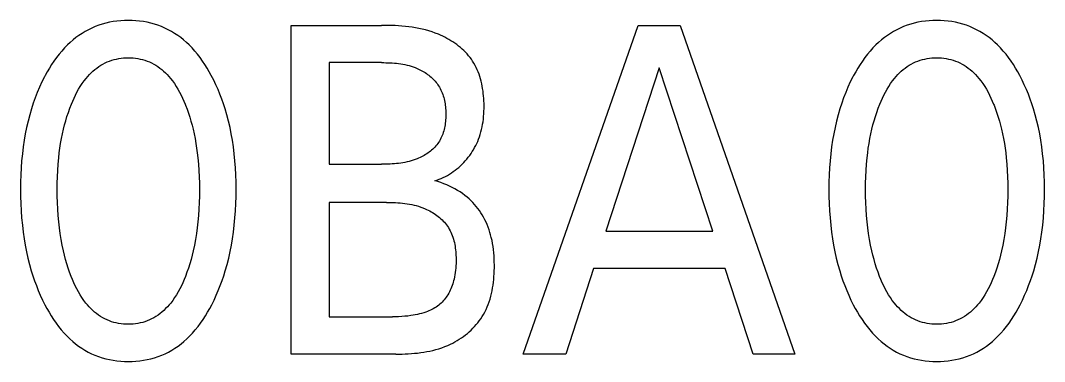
# Model space of a CAD drawing. Extents: x 0 to 420, y 0 to 297.
# Drawn here: x 163.47 to 168.76, y 185.57 to 187.33 of the extents above; entities that cross this region are included whole.
import ezdxf

# ---------------------------------------------------------------- set-up
doc = ezdxf.new("R2010")
doc.units = 0
doc.header["$LTSCALE"] = 23.1
doc.layers.add('10000_FRONT', color=7, linetype='CONTINUOUS')

msp = doc.modelspace()

# ---------------------------------------------------------------- linework, layer by layer
at = {"layer": '10000_FRONT', "color": 7, "linetype": 'CONTINUOUS'}
for p, q in [((163.9144, 187.3201), (163.8957, 187.315)), ((163.9333, 187.3244), (163.9144, 187.3201)), ((163.9525, 187.3278), (163.9333, 187.3244)), ((163.9717, 187.3305), (163.9525, 187.3278)), ((163.9911, 187.3323), (163.9717, 187.3305)), ((164.0106, 187.3335), (163.9911, 187.3323)), ((164.0301, 187.3338), (164.0106, 187.3335)), ((164.0497, 187.3335), (164.0301, 187.3338)), ((164.0692, 187.3324), (164.0497, 187.3335)), ((164.0887, 187.3305), (164.0692, 187.3324)), ((164.108, 187.3278), (164.0887, 187.3305)), ((164.1272, 187.3244), (164.108, 187.3278)), ((164.1462, 187.3201), (164.1272, 187.3244)), ((164.1649, 187.315), (164.1462, 187.3201)), ((168.0917, 187.3201), (168.073, 187.315)), ((168.1106, 187.3244), (168.0917, 187.3201)), ((168.1297, 187.3278), (168.1106, 187.3244)), ((168.149, 187.3305), (168.1297, 187.3278)), ((168.1684, 187.3323), (168.149, 187.3305)), ((168.1879, 187.3335), (168.1684, 187.3323)), ((168.2074, 187.3338), (168.1879, 187.3335)), ((168.227, 187.3335), (168.2074, 187.3338)), ((168.2465, 187.3324), (168.227, 187.3335)), ((168.266, 187.3305), (168.2465, 187.3324)), ((168.2853, 187.3278), (168.266, 187.3305)), ((168.3045, 187.3244), (168.2853, 187.3278)), ((168.3235, 187.3201), (168.3045, 187.3244)), ((168.3422, 187.315), (168.3235, 187.3201)), ((163.7911, 187.2671), (163.7752, 187.2564)), ((163.8075, 187.277), (163.7911, 187.2671)), ((163.8244, 187.2862), (163.8075, 187.277)), ((163.8415, 187.2946), (163.8244, 187.2862)), ((163.8591, 187.3022), (163.8415, 187.2946)), ((163.8772, 187.3091), (163.8591, 187.3022)), ((163.8957, 187.315), (163.8772, 187.3091)), ((164.1834, 187.3091), (164.1649, 187.315)), ((164.2016, 187.3022), (164.1834, 187.3091)), ((164.2192, 187.2946), (164.2016, 187.3022)), ((164.2364, 187.2862), (164.2192, 187.2946)), ((164.2532, 187.277), (164.2364, 187.2862)), ((164.2696, 187.2671), (164.2532, 187.277)), ((164.2856, 187.2564), (164.2696, 187.2671)), ((164.8709, 185.6085), (164.8709, 187.3085)), ((164.8709, 187.3085), (165.3389, 187.3085)), ((165.3565, 187.3084), (165.3389, 187.3085)), ((165.374, 187.3082), (165.3565, 187.3084)), ((165.3916, 187.3077), (165.374, 187.3082)), ((165.4092, 187.307), (165.3916, 187.3077)), ((165.4268, 187.306), (165.4092, 187.307)), ((165.4444, 187.3047), (165.4268, 187.306)), ((165.462, 187.3031), (165.4444, 187.3047)), ((165.4795, 187.3011), (165.462, 187.3031)), ((165.497, 187.2987), (165.4795, 187.3011)), ((165.5144, 187.2959), (165.497, 187.2987)), ((165.5317, 187.2927), (165.5144, 187.2959)), ((165.5489, 187.289), (165.5317, 187.2927)), ((165.566, 187.2847), (165.5489, 187.289)), ((165.583, 187.28), (165.566, 187.2847)), ((165.5998, 187.2747), (165.583, 187.28)), ((165.6165, 187.2687), (165.5998, 187.2747)), ((165.6331, 187.2622), (165.6165, 187.2687)), ((166.0711, 185.6085), (166.6641, 187.3085)), ((166.6641, 187.3085), (166.8812, 187.3085)), ((166.8812, 187.3085), (167.4742, 185.6085)), ((167.9684, 187.2671), (167.9525, 187.2564)), ((167.9848, 187.277), (167.9684, 187.2671)), ((168.0016, 187.2862), (167.9848, 187.277)), ((168.0188, 187.2946), (168.0016, 187.2862)), ((168.0364, 187.3022), (168.0188, 187.2946)), ((168.0545, 187.3091), (168.0364, 187.3022)), ((168.073, 187.315), (168.0545, 187.3091)), ((168.3607, 187.3091), (168.3422, 187.315)), ((168.3789, 187.3022), (168.3607, 187.3091)), ((168.3965, 187.2946), (168.3789, 187.3022)), ((168.4137, 187.2862), (168.3965, 187.2946)), ((168.4305, 187.277), (168.4137, 187.2862)), ((168.4469, 187.2671), (168.4305, 187.277)), ((168.4629, 187.2564), (168.4469, 187.2671)), ((163.7301, 187.2206), (163.7161, 187.2075)), ((163.7446, 187.2331), (163.7301, 187.2206)), ((163.7597, 187.2451), (163.7446, 187.2331)), ((163.7752, 187.2564), (163.7597, 187.2451)), ((164.3011, 187.2451), (164.2856, 187.2564)), ((164.3161, 187.2331), (164.3011, 187.2451)), ((164.3306, 187.2206), (164.3161, 187.2331)), ((164.3446, 187.2075), (164.3306, 187.2206)), ((165.6441, 187.2574), (165.6331, 187.2622)), ((165.6551, 187.2524), (165.6441, 187.2574)), ((165.6659, 187.247), (165.6551, 187.2524)), ((165.6766, 187.2413), (165.6659, 187.247)), ((165.6872, 187.2354), (165.6766, 187.2413)), ((165.6976, 187.2292), (165.6872, 187.2354)), ((165.7078, 187.2226), (165.6976, 187.2292)), ((165.7178, 187.2158), (165.7078, 187.2226)), ((165.7276, 187.2088), (165.7178, 187.2158)), ((167.9074, 187.2206), (167.8934, 187.2075)), ((167.9219, 187.2331), (167.9074, 187.2206)), ((167.9369, 187.2451), (167.9219, 187.2331)), ((167.9525, 187.2564), (167.9369, 187.2451)), ((168.4784, 187.2451), (168.4629, 187.2564)), ((168.4934, 187.2331), (168.4784, 187.2451)), ((168.5079, 187.2206), (168.4934, 187.2331)), ((168.5219, 187.2075), (168.5079, 187.2206)), ((163.6862, 187.1758), (163.6722, 187.159)), ((163.7008, 187.1919), (163.6862, 187.1758)), ((163.7161, 187.2075), (163.7008, 187.1919)), ((164.3599, 187.1919), (164.3446, 187.2075)), ((164.3744, 187.1758), (164.3599, 187.1919)), ((164.3883, 187.159), (164.3744, 187.1758)), ((165.7372, 187.2014), (165.7276, 187.2088)), ((165.7465, 187.1938), (165.7372, 187.2014)), ((165.7555, 187.1859), (165.7465, 187.1938)), ((165.7642, 187.1777), (165.7555, 187.1859)), ((165.7727, 187.1693), (165.7642, 187.1777)), ((165.7808, 187.1606), (165.7727, 187.1693)), ((165.7885, 187.1517), (165.7808, 187.1606)), ((167.8635, 187.1758), (167.8495, 187.159)), ((167.8781, 187.1919), (167.8635, 187.1758)), ((167.8934, 187.2075), (167.8781, 187.1919)), ((168.5372, 187.1919), (168.5219, 187.2075)), ((168.5517, 187.1758), (168.5372, 187.1919)), ((168.5656, 187.159), (168.5517, 187.1758)), ((163.6462, 187.1241), (163.6341, 187.1059)), ((163.6589, 187.1418), (163.6462, 187.1241)), ((163.6722, 187.159), (163.6589, 187.1418)), ((163.8879, 187.1021), (163.8988, 187.1086)), ((163.8988, 187.1086), (163.9101, 187.1144)), ((163.9101, 187.1144), (163.9213, 187.1195)), ((163.9213, 187.1195), (163.9327, 187.1241)), ((163.9327, 187.1241), (163.9444, 187.1281)), ((163.9444, 187.1281), (163.9563, 187.1316)), ((163.9563, 187.1316), (163.9684, 187.1345)), ((163.9684, 187.1345), (163.9805, 187.1369)), ((163.9805, 187.1369), (163.9928, 187.1387)), ((163.9928, 187.1387), (164.0052, 187.14)), ((164.0052, 187.14), (164.0177, 187.1408)), ((164.0177, 187.1408), (164.0301, 187.1411)), ((164.0301, 187.1411), (164.0426, 187.1408)), ((164.0426, 187.1408), (164.055, 187.14)), ((164.055, 187.14), (164.0674, 187.1387)), ((164.0674, 187.1387), (164.0797, 187.1369)), ((164.0797, 187.1369), (164.0919, 187.1345)), ((164.0919, 187.1345), (164.1039, 187.1316)), ((164.1039, 187.1316), (164.1158, 187.1281)), ((164.1158, 187.1281), (164.1275, 187.1241)), ((164.1275, 187.1241), (164.139, 187.1195)), ((164.139, 187.1195), (164.1502, 187.1144)), ((164.1502, 187.1144), (164.1614, 187.1086)), ((164.1614, 187.1086), (164.1723, 187.1021)), ((164.4016, 187.1418), (164.3883, 187.159)), ((164.4142, 187.1241), (164.4016, 187.1418)), ((164.4263, 187.1059), (164.4142, 187.1241)), ((165.0686, 187.1158), (165.0686, 186.5905)), ((165.3389, 187.1158), (165.0686, 187.1158)), ((165.3389, 187.1158), (165.3499, 187.1157)), ((165.3499, 187.1157), (165.361, 187.1155)), ((165.361, 187.1155), (165.372, 187.1152)), ((165.372, 187.1152), (165.3831, 187.1147)), ((165.3831, 187.1147), (165.3941, 187.1141)), ((165.3941, 187.1141), (165.4052, 187.1132)), ((165.4052, 187.1132), (165.4162, 187.1122)), ((165.4162, 187.1122), (165.4272, 187.1109)), ((165.4272, 187.1109), (165.4382, 187.1093)), ((165.4382, 187.1093), (165.4491, 187.1075)), ((165.7959, 187.1425), (165.7885, 187.1517)), ((165.8029, 187.133), (165.7959, 187.1425)), ((165.8095, 187.1232), (165.8029, 187.133)), ((165.8161, 187.1126), (165.8095, 187.1232)), ((165.8223, 187.1017), (165.8161, 187.1126)), ((167.8235, 187.1241), (167.8114, 187.1059)), ((167.8362, 187.1418), (167.8235, 187.1241)), ((167.8495, 187.159), (167.8362, 187.1418)), ((168.0652, 187.1021), (168.0761, 187.1086)), ((168.0761, 187.1086), (168.0874, 187.1144)), ((168.0874, 187.1144), (168.0986, 187.1195)), ((168.0986, 187.1195), (168.11, 187.1241)), ((168.11, 187.1241), (168.1217, 187.1281)), ((168.1217, 187.1281), (168.1336, 187.1316)), ((168.1336, 187.1316), (168.1456, 187.1345)), ((168.1456, 187.1345), (168.1578, 187.1369)), ((168.1578, 187.1369), (168.1701, 187.1387)), ((168.1701, 187.1387), (168.1825, 187.14)), ((168.1825, 187.14), (168.1949, 187.1408)), ((168.1949, 187.1408), (168.2074, 187.1411)), ((168.2074, 187.1411), (168.2199, 187.1408)), ((168.2199, 187.1408), (168.2323, 187.14)), ((168.2323, 187.14), (168.2447, 187.1387)), ((168.2447, 187.1387), (168.257, 187.1369)), ((168.257, 187.1369), (168.2692, 187.1345)), ((168.2692, 187.1345), (168.2812, 187.1316)), ((168.2812, 187.1316), (168.2931, 187.1281)), ((168.2931, 187.1281), (168.3048, 187.1241)), ((168.3048, 187.1241), (168.3163, 187.1195)), ((168.3163, 187.1195), (168.3275, 187.1144)), ((168.3275, 187.1144), (168.3387, 187.1086)), ((168.3387, 187.1086), (168.3496, 187.1021)), ((168.5789, 187.1418), (168.5656, 187.159)), ((168.5915, 187.1241), (168.5789, 187.1418)), ((168.6036, 187.1059), (168.5915, 187.1241)), ((163.6115, 187.0686), (163.601, 187.0495)), ((163.6225, 187.0874), (163.6115, 187.0686)), ((163.6341, 187.1059), (163.6225, 187.0874)), ((163.829, 187.0536), (163.838, 187.0627)), ((163.838, 187.0627), (163.8473, 187.0714)), ((163.8473, 187.0714), (163.857, 187.0798)), ((163.857, 187.0798), (163.867, 187.0877)), ((163.867, 187.0877), (163.8773, 187.0952)), ((163.8773, 187.0952), (163.8879, 187.1021)), ((164.1723, 187.1021), (164.183, 187.0952)), ((164.183, 187.0952), (164.1933, 187.0877)), ((164.1933, 187.0877), (164.2033, 187.0798)), ((164.2033, 187.0798), (164.2129, 187.0714)), ((164.2129, 187.0714), (164.2222, 187.0627)), ((164.2222, 187.0627), (164.2312, 187.0536)), ((164.4378, 187.0874), (164.4263, 187.1059)), ((164.4488, 187.0686), (164.4378, 187.0874)), ((164.4592, 187.0495), (164.4488, 187.0686)), ((165.4491, 187.1075), (165.4599, 187.1054)), ((165.4599, 187.1054), (165.4707, 187.103)), ((165.4707, 187.103), (165.4814, 187.1003)), ((165.4814, 187.1003), (165.492, 187.0972)), ((165.492, 187.0972), (165.5026, 187.0937)), ((165.5026, 187.0937), (165.513, 187.0899)), ((165.513, 187.0899), (165.5233, 187.0856)), ((165.5233, 187.0856), (165.5302, 187.0825)), ((165.5302, 187.0825), (165.5371, 187.0792)), ((165.5371, 187.0792), (165.5439, 187.0756)), ((165.5439, 187.0756), (165.5507, 187.0719)), ((165.5507, 187.0719), (165.5573, 187.068)), ((165.5573, 187.068), (165.5638, 187.0639)), ((165.5638, 187.0639), (165.5702, 187.0596)), ((165.5702, 187.0596), (165.5765, 187.0552)), ((165.5765, 187.0552), (165.5826, 187.0506)), ((165.828, 187.0906), (165.8223, 187.1017)), ((165.8332, 187.0792), (165.828, 187.0906)), ((165.8381, 187.0676), (165.8332, 187.0792)), ((165.8425, 187.0558), (165.8381, 187.0676)), ((165.8466, 187.0438), (165.8425, 187.0558)), ((166.7737, 187.0892), (166.4972, 186.2447)), ((167.0512, 186.2447), (166.7737, 187.0892)), ((167.7888, 187.0686), (167.7783, 187.0495)), ((167.7998, 187.0874), (167.7888, 187.0686)), ((167.8114, 187.1059), (167.7998, 187.0874)), ((168.0063, 187.0536), (168.0153, 187.0627)), ((168.0153, 187.0627), (168.0246, 187.0714)), ((168.0246, 187.0714), (168.0343, 187.0798)), ((168.0343, 187.0798), (168.0443, 187.0877)), ((168.0443, 187.0877), (168.0546, 187.0952)), ((168.0546, 187.0952), (168.0652, 187.1021)), ((168.3496, 187.1021), (168.3603, 187.0952)), ((168.3603, 187.0952), (168.3706, 187.0877)), ((168.3706, 187.0877), (168.3805, 187.0798)), ((168.3805, 187.0798), (168.3902, 187.0714)), ((168.3902, 187.0714), (168.3995, 187.0627)), ((168.3995, 187.0627), (168.4085, 187.0536)), ((168.6151, 187.0874), (168.6036, 187.1059)), ((168.626, 187.0686), (168.6151, 187.0874)), ((168.6365, 187.0495), (168.626, 187.0686)), ((163.5839, 187.0156), (163.5714, 186.9885)), ((163.5972, 187.0422), (163.5839, 187.0156)), ((163.601, 187.0495), (163.5972, 187.0422)), ((163.7821, 186.9929), (163.7915, 187.0071)), ((163.7915, 187.0071), (163.8015, 187.021)), ((163.8015, 187.021), (163.8121, 187.0345)), ((163.8121, 187.0345), (163.8204, 187.0442)), ((163.8204, 187.0442), (163.829, 187.0536)), ((164.2312, 187.0536), (164.2399, 187.0442)), ((164.2399, 187.0442), (164.2481, 187.0345)), ((164.2481, 187.0345), (164.2587, 187.021)), ((164.2587, 187.021), (164.2687, 187.0071)), ((164.2687, 187.0071), (164.2781, 186.9929)), ((164.4714, 187.0257), (164.4592, 187.0495)), ((164.4829, 187.0016), (164.4714, 187.0257)), ((165.5826, 187.0506), (165.5886, 187.0458)), ((165.5886, 187.0458), (165.5944, 187.0408)), ((165.5944, 187.0408), (165.6, 187.0357)), ((165.6, 187.0357), (165.6055, 187.0304)), ((165.6055, 187.0304), (165.6108, 187.0249)), ((165.6108, 187.0249), (165.6158, 187.0193)), ((165.6158, 187.0193), (165.6207, 187.0135)), ((165.6207, 187.0135), (165.6253, 187.0076)), ((165.6253, 187.0076), (165.6297, 187.0015)), ((165.8502, 187.0317), (165.8466, 187.0438)), ((165.8535, 187.0194), (165.8502, 187.0317)), ((165.8564, 187.0069), (165.8535, 187.0194)), ((165.859, 186.9944), (165.8564, 187.0069)), ((167.7611, 187.0156), (167.7487, 186.9885)), ((167.7745, 187.0422), (167.7611, 187.0156)), ((167.7783, 187.0495), (167.7745, 187.0422)), ((167.9594, 186.9929), (167.9688, 187.0071)), ((167.9688, 187.0071), (167.9788, 187.021)), ((167.9788, 187.021), (167.9894, 187.0345)), ((167.9894, 187.0345), (167.9977, 187.0442)), ((167.9977, 187.0442), (168.0063, 187.0536)), ((168.4085, 187.0536), (168.4172, 187.0442)), ((168.4172, 187.0442), (168.4254, 187.0345)), ((168.4254, 187.0345), (168.436, 187.021)), ((168.436, 187.021), (168.446, 187.0071)), ((168.446, 187.0071), (168.4554, 186.9929)), ((168.6487, 187.0257), (168.6365, 187.0495)), ((168.6602, 187.0016), (168.6487, 187.0257)), ((163.5598, 186.9611), (163.549, 186.9334)), ((163.5714, 186.9885), (163.5598, 186.9611)), ((163.7572, 186.9481), (163.765, 186.9633)), ((163.765, 186.9633), (163.7733, 186.9782)), ((163.7733, 186.9782), (163.7821, 186.9929)), ((164.2781, 186.9929), (164.2869, 186.9782)), ((164.2869, 186.9782), (164.2953, 186.9633)), ((164.2953, 186.9633), (164.3031, 186.9481)), ((164.4937, 186.9772), (164.4829, 187.0016)), ((164.5039, 186.9525), (164.4937, 186.9772)), ((164.5133, 186.9276), (164.5039, 186.9525)), ((165.6297, 187.0015), (165.6339, 186.9953)), ((165.6339, 186.9953), (165.6381, 186.9883)), ((165.6381, 186.9883), (165.642, 186.9813)), ((165.642, 186.9813), (165.6457, 186.974)), ((165.6457, 186.974), (165.649, 186.9666)), ((165.649, 186.9666), (165.6521, 186.9591)), ((165.6521, 186.9591), (165.655, 186.9515)), ((165.655, 186.9515), (165.6575, 186.9437)), ((165.8612, 186.9817), (165.859, 186.9944)), ((165.8631, 186.9689), (165.8612, 186.9817)), ((165.8647, 186.9561), (165.8631, 186.9689)), ((165.866, 186.9433), (165.8647, 186.9561)), ((167.7371, 186.9611), (167.7263, 186.9334)), ((167.7487, 186.9885), (167.7371, 186.9611)), ((167.9344, 186.9481), (167.9423, 186.9633)), ((167.9423, 186.9633), (167.9506, 186.9782)), ((167.9506, 186.9782), (167.9594, 186.9929)), ((168.4554, 186.9929), (168.4642, 186.9782)), ((168.4642, 186.9782), (168.4725, 186.9633)), ((168.4725, 186.9633), (168.4804, 186.9481)), ((168.671, 186.9772), (168.6602, 187.0016)), ((168.6812, 186.9525), (168.671, 186.9772)), ((168.6906, 186.9276), (168.6812, 186.9525)), ((163.5391, 186.9054), (163.5299, 186.8771)), ((163.549, 186.9334), (163.5391, 186.9054)), ((163.728, 186.8801), (163.7362, 186.9013)), ((163.7362, 186.9013), (163.7428, 186.9171)), ((163.7428, 186.9171), (163.7498, 186.9327)), ((163.7498, 186.9327), (163.7572, 186.9481)), ((164.3031, 186.9481), (164.3105, 186.9327)), ((164.3105, 186.9327), (164.3174, 186.9171)), ((164.3174, 186.9171), (164.324, 186.9013)), ((164.324, 186.9013), (164.3263, 186.8956)), ((164.5222, 186.9024), (164.5133, 186.9276)), ((164.5303, 186.8771), (164.5222, 186.9024)), ((165.6575, 186.9437), (165.6599, 186.9358)), ((165.6599, 186.9358), (165.6619, 186.9279)), ((165.6619, 186.9279), (165.6638, 186.9198)), ((165.6638, 186.9198), (165.6654, 186.9117)), ((165.6654, 186.9117), (165.6668, 186.9035)), ((165.6668, 186.9035), (165.6679, 186.8952)), ((165.867, 186.9304), (165.866, 186.9433)), ((165.8677, 186.9175), (165.867, 186.9304)), ((165.8682, 186.9046), (165.8677, 186.9175)), ((165.8684, 186.8917), (165.8682, 186.9046)), ((167.7164, 186.9054), (167.7072, 186.8771)), ((167.7263, 186.9334), (167.7164, 186.9054)), ((167.9053, 186.8801), (167.9135, 186.9013)), ((167.9135, 186.9013), (167.9201, 186.9171)), ((167.9201, 186.9171), (167.9271, 186.9327)), ((167.9271, 186.9327), (167.9344, 186.9481)), ((168.4804, 186.9481), (168.4878, 186.9327)), ((168.4878, 186.9327), (168.4947, 186.9171)), ((168.4947, 186.9171), (168.5013, 186.9013)), ((168.5013, 186.9013), (168.5036, 186.8956)), ((168.6994, 186.9024), (168.6906, 186.9276)), ((168.7076, 186.8771), (168.6994, 186.9024)), ((163.5205, 186.845), (163.5121, 186.8126)), ((163.5299, 186.8771), (163.5205, 186.845)), ((163.7132, 186.837), (163.7203, 186.8586)), ((163.7203, 186.8586), (163.728, 186.8801)), ((164.3263, 186.8956), (164.334, 186.8753)), ((164.334, 186.8753), (164.3412, 186.8548)), ((164.3412, 186.8548), (164.3479, 186.8341)), ((164.5397, 186.845), (164.5303, 186.8771)), ((164.5482, 186.8126), (164.5397, 186.845)), ((165.6679, 186.8952), (165.6689, 186.8868)), ((165.6689, 186.8868), (165.6696, 186.8785)), ((165.6696, 186.8785), (165.6702, 186.8701)), ((165.6702, 186.8701), (165.6705, 186.8616)), ((165.6705, 186.8616), (165.6707, 186.8531)), ((165.6707, 186.8447), (165.6706, 186.8362)), ((165.6707, 186.8531), (165.6707, 186.8447)), ((165.8663, 186.8369), (165.8673, 186.8505)), ((165.8673, 186.8505), (165.868, 186.8642)), ((165.868, 186.8642), (165.8683, 186.8779)), ((165.8683, 186.8779), (165.8684, 186.8917)), ((167.6978, 186.845), (167.6894, 186.8126)), ((167.7072, 186.8771), (167.6978, 186.845)), ((167.8905, 186.837), (167.8976, 186.8586)), ((167.8976, 186.8586), (167.9053, 186.8801)), ((168.5036, 186.8956), (168.5113, 186.8753)), ((168.5113, 186.8753), (168.5185, 186.8548)), ((168.5185, 186.8548), (168.5252, 186.8341)), ((168.717, 186.845), (168.7076, 186.8771)), ((168.7254, 186.8126), (168.717, 186.845)), ((163.5121, 186.8126), (163.5046, 186.78)), ((163.6952, 186.7713), (163.7007, 186.7934)), ((163.7007, 186.7934), (163.7067, 186.8153)), ((163.7067, 186.8153), (163.7132, 186.837)), ((164.3479, 186.8341), (164.3541, 186.8133)), ((164.3541, 186.8133), (164.3598, 186.7924)), ((164.3598, 186.7924), (164.365, 186.7713)), ((164.5557, 186.78), (164.5482, 186.8126)), ((165.6669, 186.7945), (165.6655, 186.7863)), ((165.668, 186.8028), (165.6669, 186.7945)), ((165.669, 186.8111), (165.668, 186.8028)), ((165.6697, 186.8194), (165.669, 186.8111)), ((165.6702, 186.8278), (165.6697, 186.8194)), ((165.6706, 186.8362), (165.6702, 186.8278)), ((165.8587, 186.7834), (165.8612, 186.7967)), ((165.8612, 186.7967), (165.8633, 186.81)), ((165.8633, 186.81), (165.865, 186.8234)), ((165.865, 186.8234), (165.8663, 186.8369)), ((167.6894, 186.8126), (167.6819, 186.78)), ((167.8725, 186.7713), (167.878, 186.7934)), ((167.878, 186.7934), (167.884, 186.8153)), ((167.884, 186.8153), (167.8905, 186.837)), ((168.5252, 186.8341), (168.5314, 186.8133)), ((168.5314, 186.8133), (168.5371, 186.7924)), ((168.5371, 186.7924), (168.5423, 186.7713)), ((168.733, 186.78), (168.7254, 186.8126)), ((163.498, 186.7472), (163.4922, 186.7142)), ((163.5046, 186.78), (163.498, 186.7472)), ((163.6849, 186.7226), (163.6898, 186.747)), ((163.6898, 186.747), (163.6952, 186.7713)), ((164.365, 186.7713), (164.3704, 186.747)), ((164.3704, 186.747), (164.3753, 186.7226)), ((164.5623, 186.7472), (164.5557, 186.78)), ((164.5681, 186.7142), (164.5623, 186.7472)), ((165.6524, 186.739), (165.6492, 186.7316)), ((165.6552, 186.7466), (165.6524, 186.739)), ((165.6578, 186.7544), (165.6552, 186.7466)), ((165.6601, 186.7622), (165.6578, 186.7544)), ((165.6621, 186.7701), (165.6601, 186.7622)), ((165.664, 186.7782), (165.6621, 186.7701)), ((165.6655, 186.7863), (165.664, 186.7782)), ((165.8447, 186.7317), (165.8489, 186.7444)), ((165.8489, 186.7444), (165.8526, 186.7573)), ((165.8526, 186.7573), (165.8559, 186.7703)), ((165.8559, 186.7703), (165.8587, 186.7834)), ((167.6752, 186.7472), (167.6695, 186.7142)), ((167.6819, 186.78), (167.6752, 186.7472)), ((167.8622, 186.7226), (167.8671, 186.747)), ((167.8671, 186.747), (167.8725, 186.7713)), ((168.5423, 186.7713), (168.5477, 186.747)), ((168.5477, 186.747), (168.5526, 186.7226)), ((168.7396, 186.7472), (168.733, 186.78)), ((168.7454, 186.7142), (168.7396, 186.7472)), ((163.4922, 186.7142), (163.4872, 186.6811)), ((163.6768, 186.6734), (163.6806, 186.698)), ((163.6806, 186.698), (163.6849, 186.7226)), ((164.3753, 186.7226), (164.3796, 186.698)), ((164.3796, 186.698), (164.3834, 186.6734)), ((164.573, 186.6811), (164.5681, 186.7142)), ((165.6198, 186.6851), (165.6147, 186.6794)), ((165.6248, 186.691), (165.6198, 186.6851)), ((165.6295, 186.6971), (165.6248, 186.691)), ((165.6339, 186.7034), (165.6295, 186.6971)), ((165.6382, 186.7102), (165.6339, 186.7034)), ((165.6422, 186.7172), (165.6382, 186.7102)), ((165.6458, 186.7243), (165.6422, 186.7172)), ((165.6492, 186.7316), (165.6458, 186.7243)), ((165.8199, 186.676), (165.8254, 186.6866)), ((165.8254, 186.6866), (165.8307, 186.6973)), ((165.8307, 186.6973), (165.8355, 186.7081)), ((165.8355, 186.7081), (165.84, 186.7191)), ((165.84, 186.7191), (165.8447, 186.7317)), ((167.6695, 186.7142), (167.6645, 186.6811)), ((167.8541, 186.6734), (167.8579, 186.698)), ((167.8579, 186.698), (167.8622, 186.7226)), ((168.5526, 186.7226), (168.5569, 186.698)), ((168.5569, 186.698), (168.5607, 186.6734)), ((168.7503, 186.6811), (168.7454, 186.7142)), ((163.4827, 186.6447), (163.4791, 186.6081)), ((163.4872, 186.6811), (163.4827, 186.6447)), ((163.6707, 186.6239), (163.6735, 186.6487)), ((163.6735, 186.6487), (163.6768, 186.6734)), ((164.3834, 186.6734), (164.3868, 186.6487)), ((164.3868, 186.6487), (164.3896, 186.6239)), ((164.5775, 186.6447), (164.573, 186.6811)), ((164.5811, 186.6081), (164.5775, 186.6447)), ((165.552, 186.6322), (165.5449, 186.6285)), ((165.5589, 186.636), (165.552, 186.6322)), ((165.5657, 186.6401), (165.5589, 186.636)), ((165.5725, 186.6443), (165.5657, 186.6401)), ((165.579, 186.6488), (165.5725, 186.6443)), ((165.5854, 186.6534), (165.579, 186.6488)), ((165.5917, 186.6582), (165.5854, 186.6534)), ((165.5977, 186.6632), (165.5917, 186.6582)), ((165.6036, 186.6684), (165.5977, 186.6632)), ((165.6092, 186.6738), (165.6036, 186.6684)), ((165.6147, 186.6794), (165.6092, 186.6738)), ((165.7869, 186.6261), (165.7942, 186.6356)), ((165.7942, 186.6356), (165.8011, 186.6454)), ((165.8011, 186.6454), (165.8077, 186.6554)), ((165.8077, 186.6554), (165.8139, 186.6656)), ((165.8139, 186.6656), (165.8199, 186.676)), ((167.66, 186.6447), (167.6564, 186.6081)), ((167.6645, 186.6811), (167.66, 186.6447)), ((167.848, 186.6239), (167.8508, 186.6487)), ((167.8508, 186.6487), (167.8541, 186.6734)), ((168.5607, 186.6734), (168.564, 186.6487)), ((168.564, 186.6487), (168.5669, 186.6239)), ((168.7548, 186.6447), (168.7503, 186.6811)), ((168.7584, 186.6081), (168.7548, 186.6447)), ((163.4791, 186.6081), (163.4764, 186.5716)), ((163.6653, 186.5581), (163.6676, 186.591)), ((163.6676, 186.591), (163.6707, 186.6239)), ((164.3896, 186.6239), (164.3926, 186.591)), ((164.3926, 186.591), (164.3949, 186.5581)), ((164.5838, 186.5716), (164.5811, 186.6081)), ((165.0686, 186.5905), (165.3389, 186.5905)), ((165.3499, 186.5905), (165.3389, 186.5905)), ((165.3609, 186.5907), (165.3499, 186.5905)), ((165.3719, 186.5909), (165.3609, 186.5907)), ((165.3829, 186.5914), (165.3719, 186.5909)), ((165.394, 186.592), (165.3829, 186.5914)), ((165.405, 186.5928), (165.394, 186.592)), ((165.416, 186.5937), (165.405, 186.5928)), ((165.4269, 186.5949), (165.416, 186.5937)), ((165.4378, 186.5964), (165.4269, 186.5949)), ((165.4487, 186.5981), (165.4378, 186.5964)), ((165.4596, 186.6001), (165.4487, 186.5981)), ((165.4704, 186.6023), (165.4596, 186.6001)), ((165.4811, 186.6049), (165.4704, 186.6023)), ((165.4918, 186.6078), (165.4811, 186.6049)), ((165.5024, 186.6111), (165.4918, 186.6078)), ((165.5129, 186.6147), (165.5024, 186.6111)), ((165.5233, 186.6187), (165.5129, 186.6147)), ((165.5305, 186.6218), (165.5233, 186.6187)), ((165.5378, 186.625), (165.5305, 186.6218)), ((165.5449, 186.6285), (165.5378, 186.625)), ((165.7375, 186.574), (165.7464, 186.5819)), ((165.7464, 186.5819), (165.755, 186.5902)), ((165.755, 186.5902), (165.7634, 186.5988)), ((165.7634, 186.5988), (165.7716, 186.6076)), ((165.7716, 186.6076), (165.7794, 186.6167)), ((165.7794, 186.6167), (165.7869, 186.6261)), ((167.6564, 186.6081), (167.6537, 186.5716)), ((167.8426, 186.5581), (167.8449, 186.591)), ((167.8449, 186.591), (167.848, 186.6239)), ((168.5669, 186.6239), (168.5699, 186.591)), ((168.5699, 186.591), (168.5722, 186.5581)), ((168.7611, 186.5716), (168.7584, 186.6081)), ((163.4745, 186.5349), (163.4734, 186.4982)), ((163.4764, 186.5716), (163.4745, 186.5349)), ((163.6637, 186.5251), (163.6653, 186.5581)), ((164.3949, 186.5581), (164.3965, 186.5251)), ((164.5857, 186.5349), (164.5838, 186.5716)), ((164.5869, 186.4982), (164.5857, 186.5349)), ((165.658, 186.5219), (165.6687, 186.5271)), ((165.6687, 186.5271), (165.6792, 186.5328)), ((165.6792, 186.5328), (165.6895, 186.5388)), ((165.6895, 186.5388), (165.6995, 186.5452)), ((165.6995, 186.5452), (165.7094, 186.5519)), ((165.7094, 186.5519), (165.719, 186.5589)), ((165.719, 186.5589), (165.7284, 186.5663)), ((165.7284, 186.5663), (165.7375, 186.574)), ((167.6518, 186.5349), (167.6507, 186.4982)), ((167.6537, 186.5716), (167.6518, 186.5349)), ((167.841, 186.5251), (167.8426, 186.5581)), ((168.5722, 186.5581), (168.5738, 186.5251)), ((168.763, 186.5349), (168.7611, 186.5716)), ((168.7641, 186.4982), (168.763, 186.5349)), ((163.4734, 186.4982), (163.473, 186.4615)), ((163.6625, 186.4591), (163.6628, 186.4921)), ((163.6628, 186.4921), (163.6637, 186.5251)), ((164.3965, 186.5251), (164.3975, 186.4921)), ((164.3975, 186.4921), (164.3978, 186.4591)), ((164.5872, 186.4615), (164.5869, 186.4982)), ((165.6134, 186.5049), (165.6248, 186.5085)), ((165.6291, 186.5004), (165.6134, 186.5049)), ((165.6248, 186.5085), (165.636, 186.5126)), ((165.6447, 186.4953), (165.6291, 186.5004)), ((165.636, 186.5126), (165.6471, 186.517)), ((165.6601, 186.4897), (165.6447, 186.4953)), ((165.6471, 186.517), (165.658, 186.5219)), ((165.6753, 186.4836), (165.6601, 186.4897)), ((165.6896, 186.4772), (165.6753, 186.4836)), ((165.7038, 186.4704), (165.6896, 186.4772)), ((167.6507, 186.4982), (167.6503, 186.4615)), ((167.8398, 186.4591), (167.8401, 186.4921)), ((167.8401, 186.4921), (167.841, 186.5251)), ((168.5738, 186.5251), (168.5748, 186.4921)), ((168.5748, 186.4921), (168.5751, 186.4591)), ((168.7645, 186.4615), (168.7641, 186.4982)), ((163.473, 186.4615), (163.4733, 186.4242)), ((163.4733, 186.4242), (163.4744, 186.3869)), ((163.6628, 186.4256), (163.6625, 186.4591)), ((163.6637, 186.3922), (163.6628, 186.4256)), ((164.3975, 186.4256), (164.3966, 186.3922)), ((164.3978, 186.4591), (164.3975, 186.4256)), ((164.5858, 186.3871), (164.5869, 186.4243)), ((164.5869, 186.4243), (164.5872, 186.4615)), ((165.7177, 186.463), (165.7038, 186.4704)), ((165.7313, 186.4551), (165.7177, 186.463)), ((165.7443, 186.4469), (165.7313, 186.4551)), ((165.757, 186.4382), (165.7443, 186.4469)), ((165.7693, 186.429), (165.757, 186.4382)), ((165.7813, 186.4194), (165.7693, 186.429)), ((167.6503, 186.4615), (167.6506, 186.4242)), ((167.6506, 186.4242), (167.6517, 186.3869)), ((167.84, 186.4256), (167.8398, 186.4591)), ((167.841, 186.3922), (167.84, 186.4256)), ((168.5748, 186.4256), (168.5739, 186.3922)), ((168.5751, 186.4591), (168.5748, 186.4256)), ((168.7631, 186.3871), (168.7642, 186.4243)), ((168.7642, 186.4243), (168.7645, 186.4615)), ((163.4744, 186.3869), (163.4763, 186.3496)), ((163.6653, 186.3587), (163.6637, 186.3922)), ((164.3966, 186.3922), (164.395, 186.3587)), ((164.5839, 186.3499), (164.5858, 186.3871)), ((165.0686, 186.3929), (165.0686, 185.8013)), ((165.3635, 186.3929), (165.0686, 186.3929)), ((165.3635, 186.3929), (165.3755, 186.3928)), ((165.3755, 186.3928), (165.3874, 186.3926)), ((165.3874, 186.3926), (165.3994, 186.3923)), ((165.3994, 186.3923), (165.4114, 186.3918)), ((165.4114, 186.3918), (165.4234, 186.391)), ((165.4234, 186.391), (165.4354, 186.3901)), ((165.4354, 186.3901), (165.4474, 186.389)), ((165.4474, 186.389), (165.4594, 186.3876)), ((165.4594, 186.3876), (165.4713, 186.3859)), ((165.4713, 186.3859), (165.4831, 186.3839)), ((165.4831, 186.3839), (165.4949, 186.3817)), ((165.4949, 186.3817), (165.5066, 186.3791)), ((165.5066, 186.3791), (165.5182, 186.3761)), ((165.5182, 186.3761), (165.5298, 186.3728)), ((165.5298, 186.3728), (165.5412, 186.369)), ((165.5412, 186.369), (165.5526, 186.3649)), ((165.7914, 186.4106), (165.7813, 186.4194)), ((165.8012, 186.4014), (165.7914, 186.4106)), ((165.8106, 186.3918), (165.8012, 186.4014)), ((165.8196, 186.382), (165.8106, 186.3918)), ((165.8284, 186.3717), (165.8196, 186.382)), ((165.8367, 186.3612), (165.8284, 186.3717)), ((167.6517, 186.3869), (167.6536, 186.3496)), ((167.8425, 186.3587), (167.841, 186.3922)), ((168.5739, 186.3922), (168.5723, 186.3587)), ((168.7612, 186.3499), (168.7631, 186.3871)), ((163.4763, 186.3496), (163.479, 186.3124)), ((163.6675, 186.3253), (163.6653, 186.3587)), ((163.6706, 186.2919), (163.6675, 186.3253)), ((164.3927, 186.3253), (164.3897, 186.2919)), ((164.395, 186.3587), (164.3927, 186.3253)), ((164.5812, 186.3128), (164.5839, 186.3499)), ((165.5526, 186.3649), (165.5638, 186.3603)), ((165.5638, 186.3603), (165.5718, 186.3568)), ((165.5718, 186.3568), (165.5797, 186.353)), ((165.5797, 186.353), (165.5875, 186.3489)), ((165.5875, 186.3489), (165.5952, 186.3447)), ((165.5952, 186.3447), (165.6028, 186.3402)), ((165.6028, 186.3402), (165.6102, 186.3355)), ((165.6102, 186.3355), (165.6175, 186.3306)), ((165.6175, 186.3306), (165.6247, 186.3254)), ((165.6247, 186.3254), (165.6316, 186.3201)), ((165.6316, 186.3201), (165.6384, 186.3145)), ((165.6384, 186.3145), (165.6449, 186.3087)), ((165.8446, 186.3504), (165.8367, 186.3612)), ((165.8522, 186.3393), (165.8446, 186.3504)), ((165.8593, 186.3279), (165.8522, 186.3393)), ((165.8663, 186.3158), (165.8593, 186.3279)), ((165.8728, 186.3033), (165.8663, 186.3158)), ((167.6536, 186.3496), (167.6563, 186.3124)), ((167.8448, 186.3253), (167.8425, 186.3587)), ((167.8478, 186.2919), (167.8448, 186.3253)), ((168.57, 186.3253), (168.567, 186.2919)), ((168.5723, 186.3587), (168.57, 186.3253)), ((168.7585, 186.3128), (168.7612, 186.3499)), ((163.479, 186.3124), (163.4826, 186.2753)), ((163.4826, 186.2753), (163.487, 186.2382)), ((163.674, 186.2617), (163.6706, 186.2919)), ((163.6781, 186.2316), (163.674, 186.2617)), ((164.3863, 186.2617), (164.3822, 186.2316)), ((164.3897, 186.2919), (164.3863, 186.2617)), ((164.5732, 186.2388), (164.5777, 186.2757)), ((164.5777, 186.2757), (164.5812, 186.3128)), ((165.6449, 186.3087), (165.6513, 186.3028)), ((165.6513, 186.3028), (165.6574, 186.2966)), ((165.6574, 186.2966), (165.6632, 186.2902)), ((165.6632, 186.2902), (165.6688, 186.2836)), ((165.6688, 186.2836), (165.6742, 186.2769)), ((165.6742, 186.2769), (165.6792, 186.2699)), ((165.6792, 186.2699), (165.6839, 186.2627)), ((165.6839, 186.2627), (165.6887, 186.2548)), ((165.8789, 186.2906), (165.8728, 186.3033)), ((165.8845, 186.2778), (165.8789, 186.2906)), ((165.8896, 186.2647), (165.8845, 186.2778)), ((165.8944, 186.2515), (165.8896, 186.2647)), ((167.6563, 186.3124), (167.6598, 186.2753)), ((167.6598, 186.2753), (167.6643, 186.2382)), ((167.8513, 186.2617), (167.8478, 186.2919)), ((167.8553, 186.2316), (167.8513, 186.2617)), ((168.5636, 186.2617), (168.5595, 186.2316)), ((168.567, 186.2919), (168.5636, 186.2617)), ((168.7505, 186.2388), (168.755, 186.2757)), ((168.755, 186.2757), (168.7585, 186.3128)), ((163.487, 186.2382), (163.4919, 186.2046)), ((163.6829, 186.2017), (163.6781, 186.2316)), ((164.3822, 186.2316), (164.3774, 186.2017)), ((164.5684, 186.2052), (164.5732, 186.2388)), ((165.6887, 186.2548), (165.6931, 186.2466)), ((165.6931, 186.2466), (165.6972, 186.2383)), ((165.6972, 186.2383), (165.7009, 186.2298)), ((165.7009, 186.2298), (165.7043, 186.2211)), ((165.7043, 186.2211), (165.7074, 186.2123)), ((165.7074, 186.2123), (165.7102, 186.2033)), ((165.8987, 186.2381), (165.8944, 186.2515)), ((165.9026, 186.2246), (165.8987, 186.2381)), ((165.906, 186.2111), (165.9026, 186.2246)), ((165.9095, 186.1956), (165.906, 186.2111)), ((166.4972, 186.2447), (167.0512, 186.2447)), ((167.6643, 186.2382), (167.6692, 186.2046)), ((167.8602, 186.2017), (167.8553, 186.2316)), ((168.5595, 186.2316), (168.5547, 186.2017)), ((168.7457, 186.2052), (168.7505, 186.2388)), ((163.4919, 186.2046), (163.4976, 186.1711)), ((163.4976, 186.1711), (163.5041, 186.1378)), ((163.6884, 186.1718), (163.6829, 186.2017)), ((163.6948, 186.1421), (163.6884, 186.1718)), ((164.3718, 186.1718), (164.3655, 186.1421)), ((164.3774, 186.2017), (164.3718, 186.1718)), ((164.5562, 186.1383), (164.5627, 186.1717)), ((164.5627, 186.1717), (164.5684, 186.2052)), ((165.7102, 186.2033), (165.7126, 186.1942)), ((165.7126, 186.1942), (165.7149, 186.1851)), ((165.7149, 186.1851), (165.7168, 186.1758)), ((165.7168, 186.1758), (165.7185, 186.1664)), ((165.7185, 186.1664), (165.7199, 186.157)), ((165.7199, 186.157), (165.7211, 186.1476)), ((165.9125, 186.18), (165.9095, 186.1956)), ((165.915, 186.1643), (165.9125, 186.18)), ((165.9171, 186.1486), (165.915, 186.1643)), ((167.6692, 186.2046), (167.6748, 186.1711)), ((167.6748, 186.1711), (167.6814, 186.1378)), ((167.8657, 186.1718), (167.8602, 186.2017)), ((167.8721, 186.1421), (167.8657, 186.1718)), ((168.5491, 186.1718), (168.5427, 186.1421)), ((168.5547, 186.2017), (168.5491, 186.1718)), ((168.7335, 186.1383), (168.74, 186.1717)), ((168.74, 186.1717), (168.7457, 186.2052)), ((163.5041, 186.1378), (163.5115, 186.1046)), ((163.5115, 186.1046), (163.5198, 186.0717)), ((163.7002, 186.1197), (163.6948, 186.1421)), ((163.7061, 186.0974), (163.7002, 186.1197)), ((164.3601, 186.1197), (164.3542, 186.0974)), ((164.3655, 186.1421), (164.3601, 186.1197)), ((164.5405, 186.0723), (164.5488, 186.1052)), ((164.5488, 186.1052), (164.5562, 186.1383)), ((165.7211, 186.1476), (165.7221, 186.1381)), ((165.7221, 186.1381), (165.7229, 186.1286)), ((165.7229, 186.1286), (165.7234, 186.1191)), ((165.7234, 186.1191), (165.7238, 186.1096)), ((165.7238, 186.1096), (165.724, 186.1001)), ((165.9187, 186.1328), (165.9171, 186.1486)), ((165.92, 186.1169), (165.9187, 186.1328)), ((165.9209, 186.1009), (165.92, 186.1169)), ((167.6814, 186.1378), (167.6887, 186.1046)), ((167.6887, 186.1046), (167.697, 186.0717)), ((167.8775, 186.1197), (167.8721, 186.1421)), ((167.8834, 186.0974), (167.8775, 186.1197)), ((168.5374, 186.1197), (168.5315, 186.0974)), ((168.5427, 186.1421), (168.5374, 186.1197)), ((168.7178, 186.0723), (168.7261, 186.1052)), ((168.7261, 186.1052), (168.7335, 186.1383)), ((163.5198, 186.0717), (163.529, 186.039)), ((163.7125, 186.0752), (163.7061, 186.0974)), ((163.7195, 186.0532), (163.7125, 186.0752)), ((163.727, 186.0314), (163.7195, 186.0532)), ((164.3408, 186.0532), (164.3332, 186.0314)), ((164.3477, 186.0752), (164.3408, 186.0532)), ((164.3542, 186.0974), (164.3477, 186.0752)), ((164.5312, 186.0396), (164.5405, 186.0723)), ((165.7223, 186.0535), (165.7212, 186.042)), ((165.7232, 186.0651), (165.7223, 186.0535)), ((165.7237, 186.0767), (165.7232, 186.0651)), ((165.724, 186.0884), (165.7237, 186.0767)), ((165.724, 186.1001), (165.724, 186.0884)), ((165.9214, 186.0849), (165.9209, 186.1009)), ((165.9212, 186.0392), (165.9216, 186.054)), ((165.9216, 186.0688), (165.9214, 186.0849)), ((165.9216, 186.054), (165.9216, 186.0688)), ((166.4337, 186.0519), (166.2903, 185.6085)), ((167.1137, 186.0519), (166.4337, 186.0519)), ((167.2591, 185.6085), (167.1137, 186.0519)), ((167.697, 186.0717), (167.7063, 186.039)), ((167.8898, 186.0752), (167.8834, 186.0974)), ((167.8968, 186.0532), (167.8898, 186.0752)), ((167.9043, 186.0314), (167.8968, 186.0532)), ((168.518, 186.0532), (168.5105, 186.0314)), ((168.525, 186.0752), (168.518, 186.0532)), ((168.5315, 186.0974), (168.525, 186.0752)), ((168.7085, 186.0396), (168.7178, 186.0723)), ((163.529, 186.039), (163.537, 186.0133)), ((163.537, 186.0133), (163.5457, 185.9878)), ((163.7352, 186.0097), (163.727, 186.0314)), ((163.7417, 185.9935), (163.7352, 186.0097)), ((164.3251, 186.0097), (164.3185, 185.9935)), ((164.3332, 186.0314), (164.3251, 186.0097)), ((164.5145, 185.9882), (164.5232, 186.0138)), ((164.5232, 186.0138), (164.5312, 186.0396)), ((165.7133, 185.9965), (165.7112, 185.988)), ((165.7158, 186.0078), (165.7133, 185.9965)), ((165.7179, 186.0191), (165.7158, 186.0078)), ((165.7197, 186.0305), (165.7179, 186.0191)), ((165.7212, 186.042), (165.7197, 186.0305)), ((165.9185, 185.9947), (165.9197, 186.0095)), ((165.9197, 186.0095), (165.9206, 186.0243)), ((165.9206, 186.0243), (165.9212, 186.0392)), ((167.7063, 186.039), (167.7143, 186.0133)), ((167.7143, 186.0133), (167.723, 185.9878)), ((167.9125, 186.0097), (167.9043, 186.0314)), ((167.919, 185.9935), (167.9125, 186.0097)), ((168.5024, 186.0097), (168.4958, 185.9935)), ((168.5105, 186.0314), (168.5024, 186.0097)), ((168.6918, 185.9882), (168.7005, 186.0138)), ((168.7005, 186.0138), (168.7085, 186.0396)), ((163.5457, 185.9878), (163.555, 185.9625)), ((163.555, 185.9625), (163.565, 185.9374)), ((163.7487, 185.9775), (163.7417, 185.9935)), ((163.7561, 185.9616), (163.7487, 185.9775)), ((163.7639, 185.946), (163.7561, 185.9616)), ((163.7722, 185.9306), (163.7639, 185.946)), ((164.2963, 185.946), (164.288, 185.9306)), ((164.3042, 185.9616), (164.2963, 185.946)), ((164.3116, 185.9775), (164.3042, 185.9616)), ((164.3185, 185.9935), (164.3116, 185.9775)), ((164.4953, 185.9377), (164.5052, 185.9628)), ((164.5052, 185.9628), (164.5145, 185.9882)), ((165.6972, 185.9465), (165.6936, 185.9385)), ((165.7005, 185.9546), (165.6972, 185.9465)), ((165.7035, 185.9629), (165.7005, 185.9546)), ((165.7063, 185.9712), (165.7035, 185.9629)), ((165.7088, 185.9796), (165.7063, 185.9712)), ((165.7112, 185.988), (165.7088, 185.9796)), ((165.9099, 185.9361), (165.9126, 185.9506)), ((165.9126, 185.9506), (165.9149, 185.9652)), ((165.9149, 185.9652), (165.9169, 185.9799)), ((165.9169, 185.9799), (165.9185, 185.9947)), ((167.723, 185.9878), (167.7323, 185.9625)), ((167.7323, 185.9625), (167.7423, 185.9374)), ((167.926, 185.9775), (167.919, 185.9935)), ((167.9334, 185.9616), (167.926, 185.9775)), ((167.9412, 185.946), (167.9334, 185.9616)), ((167.9495, 185.9306), (167.9412, 185.946)), ((168.4736, 185.946), (168.4653, 185.9306)), ((168.4815, 185.9616), (168.4736, 185.946)), ((168.4888, 185.9775), (168.4815, 185.9616)), ((168.4958, 185.9935), (168.4888, 185.9775)), ((168.6726, 185.9377), (168.6825, 185.9628)), ((168.6825, 185.9628), (168.6918, 185.9882)), ((163.565, 185.9374), (163.5756, 185.9126)), ((163.5756, 185.9126), (163.5869, 185.8881)), ((163.7811, 185.9155), (163.7722, 185.9306)), ((163.7905, 185.9008), (163.7811, 185.9155)), ((163.8005, 185.8864), (163.7905, 185.9008)), ((164.2697, 185.9008), (164.2597, 185.8864)), ((164.2792, 185.9155), (164.2697, 185.9008)), ((164.288, 185.9306), (164.2792, 185.9155)), ((164.4733, 185.8882), (164.4846, 185.9128)), ((164.4846, 185.9128), (164.4953, 185.9377)), ((165.6676, 185.8956), (165.6625, 185.8894)), ((165.6724, 185.902), (165.6676, 185.8956)), ((165.6769, 185.9086), (165.6724, 185.902)), ((165.6812, 185.9154), (165.6769, 185.9086)), ((165.6856, 185.9229), (165.6812, 185.9154)), ((165.6898, 185.9307), (165.6856, 185.9229)), ((165.6936, 185.9385), (165.6898, 185.9307)), ((165.8949, 185.8794), (165.8993, 185.8933)), ((165.8993, 185.8933), (165.9033, 185.9074)), ((165.9033, 185.9074), (165.9068, 185.9217)), ((165.9068, 185.9217), (165.9099, 185.9361)), ((167.7423, 185.9374), (167.7529, 185.9126)), ((167.7529, 185.9126), (167.7642, 185.8881)), ((167.9584, 185.9155), (167.9495, 185.9306)), ((167.9678, 185.9008), (167.9584, 185.9155)), ((167.9778, 185.8864), (167.9678, 185.9008)), ((168.447, 185.9008), (168.437, 185.8864)), ((168.4565, 185.9155), (168.447, 185.9008)), ((168.4653, 185.9306), (168.4565, 185.9155)), ((168.6506, 185.8882), (168.6619, 185.9128)), ((168.6619, 185.9128), (168.6726, 185.9377)), ((163.5869, 185.8881), (163.599, 185.8639)), ((163.599, 185.8639), (163.6094, 185.8442)), ((163.6094, 185.8442), (163.6204, 185.8248)), ((163.8112, 185.8725), (163.8005, 185.8864)), ((163.8195, 185.8626), (163.8112, 185.8725)), ((163.8281, 185.8529), (163.8195, 185.8626)), ((163.8371, 185.8435), (163.8281, 185.8529)), ((163.8464, 185.8345), (163.8371, 185.8435)), ((164.2232, 185.8435), (164.2138, 185.8345)), ((164.2322, 185.8529), (164.2232, 185.8435)), ((164.2408, 185.8626), (164.2322, 185.8529)), ((164.2491, 185.8725), (164.2408, 185.8626)), ((164.2597, 185.8864), (164.2491, 185.8725)), ((164.4399, 185.8248), (164.4508, 185.8443)), ((164.4508, 185.8443), (164.4613, 185.8639)), ((164.4613, 185.8639), (164.4733, 185.8882)), ((165.5989, 185.8392), (165.5913, 185.8355)), ((165.6063, 185.8431), (165.5989, 185.8392)), ((165.6137, 185.8474), (165.6063, 185.8431)), ((165.6208, 185.8519), (165.6137, 185.8474)), ((165.6277, 185.8567), (165.6208, 185.8519)), ((165.634, 185.8615), (165.6277, 185.8567)), ((165.6402, 185.8666), (165.634, 185.8615)), ((165.6461, 185.872), (165.6402, 185.8666)), ((165.6518, 185.8776), (165.6461, 185.872)), ((165.6573, 185.8834), (165.6518, 185.8776)), ((165.6625, 185.8894), (165.6573, 185.8834)), ((165.8721, 185.8258), (165.8786, 185.8389)), ((165.8786, 185.8389), (165.8845, 185.8521)), ((165.8845, 185.8521), (165.8899, 185.8657)), ((165.8899, 185.8657), (165.8949, 185.8794)), ((167.7642, 185.8881), (167.7763, 185.8639)), ((167.7763, 185.8639), (167.7867, 185.8442)), ((167.7867, 185.8442), (167.7977, 185.8248)), ((167.9885, 185.8725), (167.9778, 185.8864)), ((167.9968, 185.8626), (167.9885, 185.8725)), ((168.0054, 185.8529), (167.9968, 185.8626)), ((168.0144, 185.8435), (168.0054, 185.8529)), ((168.0237, 185.8345), (168.0144, 185.8435)), ((168.4005, 185.8435), (168.3911, 185.8345)), ((168.4094, 185.8529), (168.4005, 185.8435)), ((168.4181, 185.8626), (168.4094, 185.8529)), ((168.4263, 185.8725), (168.4181, 185.8626)), ((168.437, 185.8864), (168.4263, 185.8725)), ((168.6172, 185.8248), (168.6281, 185.8443)), ((168.6281, 185.8443), (168.6386, 185.8639)), ((168.6386, 185.8639), (168.6506, 185.8882)), ((163.6204, 185.8248), (163.632, 185.8057)), ((163.632, 185.8057), (163.6441, 185.787)), ((163.6441, 185.787), (163.6568, 185.7687)), ((163.8561, 185.8259), (163.8464, 185.8345)), ((163.8661, 185.8178), (163.8561, 185.8259)), ((163.8765, 185.8101), (163.8661, 185.8178)), ((163.8872, 185.8029), (163.8765, 185.8101)), ((163.8982, 185.7962), (163.8872, 185.8029)), ((163.9095, 185.7902), (163.8982, 185.7962)), ((163.9207, 185.7849), (163.9095, 185.7902)), ((163.9322, 185.7802), (163.9207, 185.7849)), ((164.1395, 185.7849), (164.128, 185.7802)), ((164.1507, 185.7902), (164.1395, 185.7849)), ((164.1621, 185.7962), (164.1507, 185.7902)), ((164.1731, 185.8029), (164.1621, 185.7962)), ((164.1838, 185.8101), (164.1731, 185.8029)), ((164.1941, 185.8178), (164.1838, 185.8101)), ((164.2041, 185.8259), (164.1941, 185.8178)), ((164.2138, 185.8345), (164.2041, 185.8259)), ((164.4037, 185.7687), (164.4164, 185.787)), ((164.4164, 185.787), (164.4284, 185.8057)), ((164.4284, 185.8057), (164.4399, 185.8248)), ((165.0686, 185.8013), (165.3952, 185.8013)), ((165.4111, 185.8014), (165.3952, 185.8013)), ((165.427, 185.8019), (165.4111, 185.8014)), ((165.4429, 185.8027), (165.427, 185.8019)), ((165.4587, 185.8039), (165.4429, 185.8027)), ((165.4745, 185.8054), (165.4587, 185.8039)), ((165.4903, 185.8075), (165.4745, 185.8054)), ((165.5015, 185.8092), (165.4903, 185.8075)), ((165.5127, 185.8112), (165.5015, 185.8092)), ((165.5239, 185.8135), (165.5127, 185.8112)), ((165.535, 185.8161), (165.5239, 185.8135)), ((165.546, 185.819), (165.535, 185.8161)), ((165.5569, 185.8223), (165.546, 185.819)), ((165.5677, 185.8259), (165.5569, 185.8223)), ((165.5757, 185.8289), (165.5677, 185.8259)), ((165.5835, 185.8321), (165.5757, 185.8289)), ((165.5913, 185.8355), (165.5835, 185.8321)), ((165.844, 185.7811), (165.8515, 185.7915)), ((165.8515, 185.7915), (165.8585, 185.8022)), ((165.8585, 185.8022), (165.8651, 185.8131)), ((165.8651, 185.8131), (165.8721, 185.8258)), ((167.7977, 185.8248), (167.8093, 185.8057)), ((167.8093, 185.8057), (167.8214, 185.787)), ((167.8214, 185.787), (167.8341, 185.7687)), ((168.0334, 185.8259), (168.0237, 185.8345)), ((168.0434, 185.8178), (168.0334, 185.8259)), ((168.0538, 185.8101), (168.0434, 185.8178)), ((168.0645, 185.8029), (168.0538, 185.8101)), ((168.0755, 185.7962), (168.0645, 185.8029)), ((168.0868, 185.7902), (168.0755, 185.7962)), ((168.098, 185.7849), (168.0868, 185.7902)), ((168.1095, 185.7802), (168.098, 185.7849)), ((168.3168, 185.7849), (168.3053, 185.7802)), ((168.328, 185.7902), (168.3168, 185.7849)), ((168.3394, 185.7962), (168.328, 185.7902)), ((168.3504, 185.8029), (168.3394, 185.7962)), ((168.3611, 185.8101), (168.3504, 185.8029)), ((168.3714, 185.8178), (168.3611, 185.8101)), ((168.3814, 185.8259), (168.3714, 185.8178)), ((168.3911, 185.8345), (168.3814, 185.8259)), ((168.581, 185.7687), (168.5937, 185.787)), ((168.5937, 185.787), (168.6057, 185.8057)), ((168.6057, 185.8057), (168.6172, 185.8248)), ((163.6568, 185.7687), (163.6701, 185.7508)), ((163.6701, 185.7508), (163.6841, 185.7335)), ((163.6841, 185.7335), (163.6988, 185.7168)), ((163.9439, 185.7761), (163.9322, 185.7802)), ((163.9559, 185.7725), (163.9439, 185.7761)), ((163.968, 185.7695), (163.9559, 185.7725)), ((163.9802, 185.7671), (163.968, 185.7695)), ((163.9926, 185.7652), (163.9802, 185.7671)), ((164.0051, 185.7638), (163.9926, 185.7652)), ((164.0176, 185.763), (164.0051, 185.7638)), ((164.0301, 185.7627), (164.0176, 185.763)), ((164.0427, 185.763), (164.0301, 185.7627)), ((164.0552, 185.7638), (164.0427, 185.763)), ((164.0676, 185.7652), (164.0552, 185.7638)), ((164.08, 185.7671), (164.0676, 185.7652)), ((164.0923, 185.7695), (164.08, 185.7671)), ((164.1044, 185.7725), (164.0923, 185.7695)), ((164.1163, 185.7761), (164.1044, 185.7725)), ((164.128, 185.7802), (164.1163, 185.7761)), ((164.3618, 185.7168), (164.3765, 185.7335)), ((164.3765, 185.7335), (164.3904, 185.7508)), ((164.3904, 185.7508), (164.4037, 185.7687)), ((165.792, 185.7241), (165.8015, 185.7329)), ((165.8015, 185.7329), (165.8107, 185.742)), ((165.8107, 185.742), (165.8195, 185.7513)), ((165.8195, 185.7513), (165.8281, 185.761)), ((165.8281, 185.761), (165.8362, 185.7709)), ((165.8362, 185.7709), (165.844, 185.7811)), ((167.8341, 185.7687), (167.8474, 185.7508)), ((167.8474, 185.7508), (167.8614, 185.7335)), ((167.8614, 185.7335), (167.8761, 185.7168)), ((168.1212, 185.7761), (168.1095, 185.7802)), ((168.1332, 185.7725), (168.1212, 185.7761)), ((168.1453, 185.7695), (168.1332, 185.7725)), ((168.1575, 185.7671), (168.1453, 185.7695)), ((168.1699, 185.7652), (168.1575, 185.7671)), ((168.1824, 185.7638), (168.1699, 185.7652)), ((168.1949, 185.763), (168.1824, 185.7638)), ((168.2074, 185.7627), (168.1949, 185.763)), ((168.22, 185.763), (168.2074, 185.7627)), ((168.2325, 185.7638), (168.22, 185.763)), ((168.2449, 185.7652), (168.2325, 185.7638)), ((168.2573, 185.7671), (168.2449, 185.7652)), ((168.2696, 185.7695), (168.2573, 185.7671)), ((168.2817, 185.7725), (168.2696, 185.7695)), ((168.2936, 185.7761), (168.2817, 185.7725)), ((168.3053, 185.7802), (168.2936, 185.7761)), ((168.5391, 185.7168), (168.5538, 185.7335)), ((168.5538, 185.7335), (168.5677, 185.7508)), ((168.5677, 185.7508), (168.581, 185.7687)), ((163.6988, 185.7168), (163.7142, 185.7006)), ((163.7142, 185.7006), (163.7283, 185.6871)), ((163.7283, 185.6871), (163.7428, 185.6742)), ((164.3179, 185.6742), (164.3325, 185.6871)), ((164.3325, 185.6871), (164.3465, 185.7006)), ((164.3465, 185.7006), (164.3618, 185.7168)), ((165.7295, 185.678), (165.7405, 185.6849)), ((165.7405, 185.6849), (165.7512, 185.692)), ((165.7512, 185.692), (165.7618, 185.6996)), ((165.7618, 185.6996), (165.7721, 185.7074)), ((165.7721, 185.7074), (165.7822, 185.7156)), ((165.7822, 185.7156), (165.792, 185.7241)), ((167.8761, 185.7168), (167.8915, 185.7006)), ((167.8915, 185.7006), (167.9055, 185.6871)), ((167.9055, 185.6871), (167.9201, 185.6742)), ((168.4952, 185.6742), (168.5097, 185.6871)), ((168.5097, 185.6871), (168.5237, 185.7006)), ((168.5237, 185.7006), (168.5391, 185.7168)), ((163.7428, 185.6742), (163.7579, 185.6618)), ((163.7579, 185.6618), (163.7735, 185.6501)), ((163.7735, 185.6501), (163.7895, 185.6391)), ((163.7895, 185.6391), (163.806, 185.6288)), ((163.806, 185.6288), (163.8229, 185.6192)), ((164.2378, 185.6192), (164.2547, 185.6288)), ((164.2547, 185.6288), (164.2712, 185.6391)), ((164.2712, 185.6391), (164.2873, 185.6501)), ((164.2873, 185.6501), (164.3028, 185.6618)), ((164.3028, 185.6618), (164.3179, 185.6742)), ((165.5889, 185.6242), (165.6046, 185.6278)), ((165.6046, 185.6278), (165.6201, 185.6318)), ((165.6201, 185.6318), (165.6355, 185.6363)), ((165.6355, 185.6363), (165.6508, 185.6413)), ((165.6508, 185.6413), (165.6659, 185.6469)), ((165.6659, 185.6469), (165.6807, 185.653)), ((165.6807, 185.653), (165.6954, 185.6597)), ((165.6954, 185.6597), (165.7069, 185.6654)), ((165.7069, 185.6654), (165.7183, 185.6715)), ((165.7183, 185.6715), (165.7295, 185.678)), ((167.9201, 185.6742), (167.9352, 185.6618)), ((167.9352, 185.6618), (167.9507, 185.6501)), ((167.9507, 185.6501), (167.9668, 185.6391)), ((167.9668, 185.6391), (167.9833, 185.6288)), ((167.9833, 185.6288), (168.0002, 185.6192)), ((168.4151, 185.6192), (168.432, 185.6288)), ((168.432, 185.6288), (168.4485, 185.6391)), ((168.4485, 185.6391), (168.4646, 185.6501)), ((168.4646, 185.6501), (168.4801, 185.6618)), ((168.4801, 185.6618), (168.4952, 185.6742)), ((163.8229, 185.6192), (163.8402, 185.6105)), ((163.8402, 185.6105), (163.858, 185.6026)), ((163.858, 185.6026), (163.8762, 185.5956)), ((163.8762, 185.5956), (163.8947, 185.5895)), ((163.8947, 185.5895), (163.9135, 185.5842)), ((163.9135, 185.5842), (163.9326, 185.5798)), ((163.9326, 185.5798), (163.9518, 185.5762)), ((163.9518, 185.5762), (163.9713, 185.5735)), ((163.9713, 185.5735), (163.9908, 185.5715)), ((164.0695, 185.5715), (164.0891, 185.5734)), ((164.0891, 185.5734), (164.1086, 185.5762)), ((164.1086, 185.5762), (164.1279, 185.5797)), ((164.1279, 185.5797), (164.147, 185.5842)), ((164.147, 185.5842), (164.1659, 185.5894)), ((164.1659, 185.5894), (164.1845, 185.5956)), ((164.1845, 185.5956), (164.2027, 185.6026)), ((164.2027, 185.6026), (164.2205, 185.6105)), ((164.2205, 185.6105), (164.2378, 185.6192)), ((165.4127, 185.6085), (164.8709, 185.6085)), ((165.4127, 185.6085), (165.4287, 185.6086)), ((165.4287, 185.6086), (165.4447, 185.6089)), ((165.4447, 185.6089), (165.4608, 185.6094)), ((165.4608, 185.6094), (165.4769, 185.6102)), ((165.4769, 185.6102), (165.493, 185.6112)), ((165.493, 185.6112), (165.5091, 185.6125)), ((165.5091, 185.6125), (165.5252, 185.6141)), ((165.5252, 185.6141), (165.5412, 185.6161)), ((165.5412, 185.6161), (165.5572, 185.6184)), ((165.5572, 185.6184), (165.5731, 185.6211)), ((165.5731, 185.6211), (165.5889, 185.6242)), ((166.2903, 185.6085), (166.0711, 185.6085)), ((167.4742, 185.6085), (167.2591, 185.6085)), ((168.0002, 185.6192), (168.0175, 185.6105)), ((168.0175, 185.6105), (168.0353, 185.6026)), ((168.0353, 185.6026), (168.0535, 185.5956)), ((168.0535, 185.5956), (168.072, 185.5895)), ((168.072, 185.5895), (168.0908, 185.5842)), ((168.0908, 185.5842), (168.1099, 185.5798)), ((168.1099, 185.5798), (168.1291, 185.5762)), ((168.1291, 185.5762), (168.1486, 185.5735)), ((168.1486, 185.5735), (168.1681, 185.5715)), ((168.2468, 185.5715), (168.2664, 185.5734)), ((168.2664, 185.5734), (168.2859, 185.5762)), ((168.2859, 185.5762), (168.3052, 185.5797)), ((168.3052, 185.5797), (168.3243, 185.5842)), ((168.3243, 185.5842), (168.3432, 185.5894)), ((168.3432, 185.5894), (168.3618, 185.5956)), ((168.3618, 185.5956), (168.38, 185.6026)), ((168.38, 185.6026), (168.3978, 185.6105)), ((168.3978, 185.6105), (168.4151, 185.6192)), ((163.9908, 185.5715), (164.0105, 185.5704)), ((164.0105, 185.5704), (164.0301, 185.57)), ((164.0301, 185.57), (164.0498, 185.5703)), ((164.0498, 185.5703), (164.0695, 185.5715)), ((168.1681, 185.5715), (168.1877, 185.5704)), ((168.1877, 185.5704), (168.2074, 185.57)), ((168.2074, 185.57), (168.2271, 185.5703)), ((168.2271, 185.5703), (168.2468, 185.5715))]:
    msp.add_line(p, q, dxfattribs=at)

doc.saveas('drawing.dxf')
